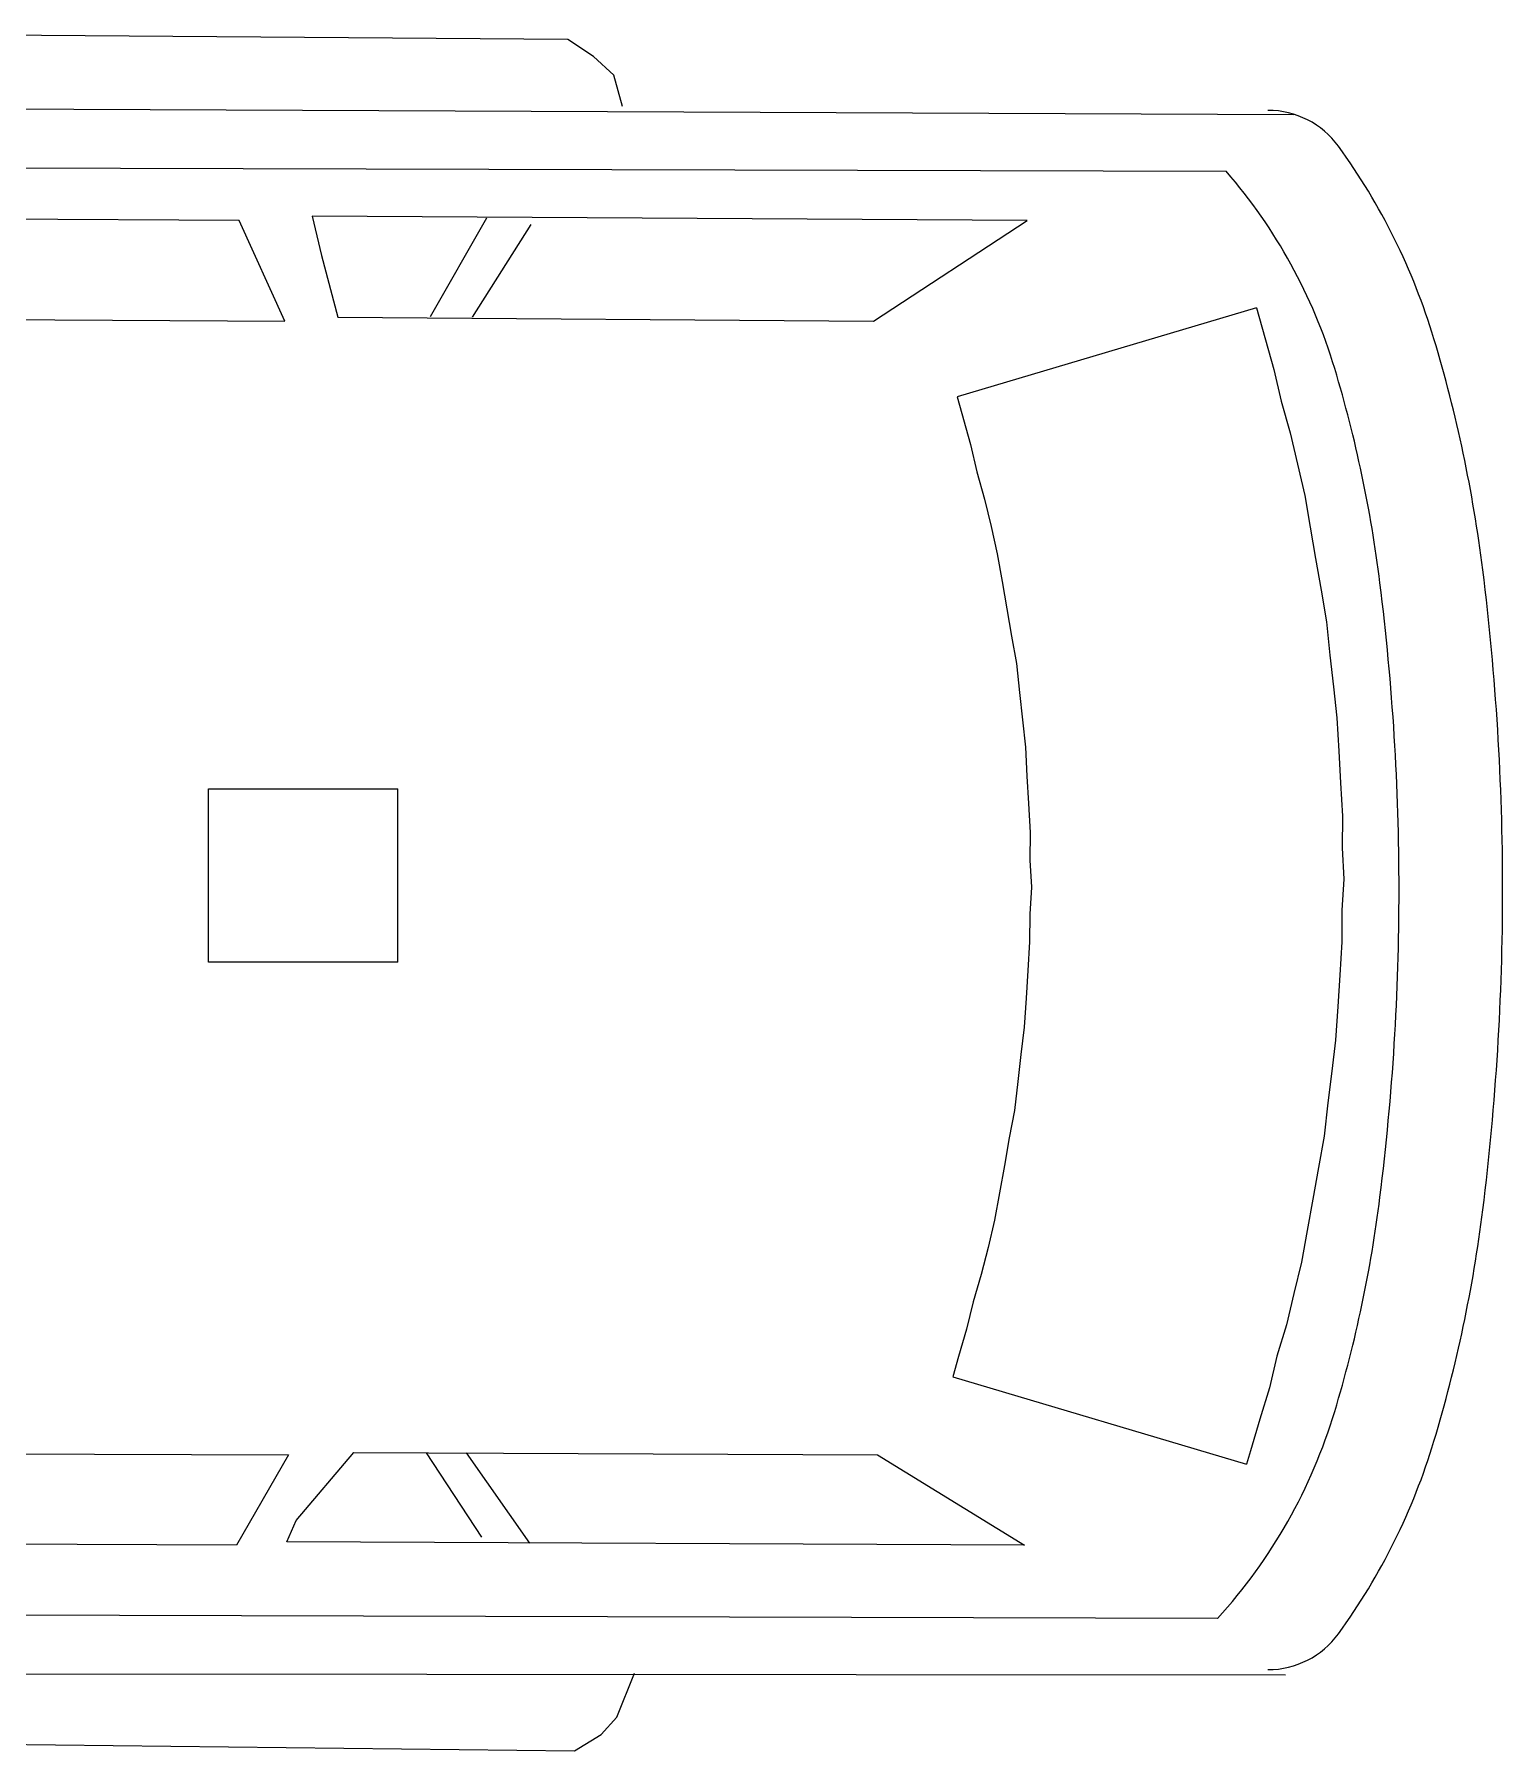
# Model space of a CAD drawing. Header units: millimetres. Extents: x 35403 to 155690, y 202798 to 276657.
# Drawn here: x 84953 to 87654, y 211714 to 214872 of the extents above; entities that cross this region are included whole.
import ezdxf

# ---------------------------------------------------------------- set-up
doc = ezdxf.new("R2010")
doc.units = ezdxf.units.MM

# ---------------------------------------------------------------- blocks, each defined once
blk = doc.blocks.new('A$C764D2C08')
for p, q in [((1706.8, 3167.1), (1658.2, 3137.1)), ((3020.8, 3152.4), (1706.8, 3167.1)), ((1658.2, 3137.1), (1629.4, 3105.5)), ((1629.4, 3105.5), (1596.8, 3024.5)), ((399.5, 3028), (11529.4, 3019.7)), ((524.2, 2923.8), (11343.8, 2895.6)), ((1149.8, 2622.6), (879.4, 2789.1)), ((879.4, 2789.1), (2236.3, 2783.2)), ((1789.1, 2785.1), (1905.4, 2619.3)), ((2236.3, 2783.2), (2219, 2743.4)), ((2233, 2622.6), (2328.9, 2789.1)), ((2328.9, 2789.1), (3685.8, 2783.2)), ((1979.9, 2618.9), (1878.3, 2774.1)), ((2219, 2743.4), (2113, 2618.4)), ((463.7, 2615.2), (470.9, 2640.3)), ((1011.2, 2479.5), (470.9, 2640.3)), ((2113, 2618.4), (1149.8, 2622.6)), ((3562.5, 2618.4), (2233, 2622.6)), ((446.3, 2557.2), (463.7, 2615.2)), ((428.9, 2499.4), (446.3, 2557.2)), ((415.1, 2441.4), (428.9, 2499.4)), ((1000.8, 2442.2), (1011.2, 2479.5)), ((397.7, 2383.6), (415.1, 2441.4)), ((986, 2391.9), (1000.8, 2442.2)), ((383.8, 2326.2), (397.7, 2383.6)), ((973.7, 2341.6), (986, 2391.9)), ((958.9, 2291.3), (973.7, 2341.6)), ((370, 2268.2), (383.8, 2326.2)), ((946.5, 2241.4), (958.9, 2291.3)), ((359.6, 2210.4), (370, 2268.2)), ((349.3, 2152.4), (359.6, 2210.4)), ((934.7, 2191.1), (946.5, 2241.4)), ((925.5, 2140.7), (934.7, 2191.1)), ((338.5, 2094.5), (349.3, 2152.4)), ((916.1, 2090.3), (925.5, 2140.7)), ((328.1, 2036.6), (338.5, 2094.5)), ((907.4, 2039.9), (916.1, 2090.3)), ((321.3, 1975.1), (328.1, 2036.6)), ((898, 1989.6), (907.4, 2039.9)), ((891.8, 1936.2), (898, 1989.6)), ((314, 1917.2), (321.3, 1975.1)), ((886, 1886.4), (891.8, 1936.2)), ((307.2, 1859.8), (314, 1917.2)), ((879.7, 1836), (886, 1886.4)), ((303.4, 1798.2), (307.2, 1859.8)), ((876.5, 1782.5), (879.7, 1836)), ((299.6, 1740.4), (303.4, 1798.2)), ((873.3, 1732.1), (876.5, 1782.5)), ((295.8, 1678.9), (299.6, 1740.4)), ((870, 1678.8), (873.3, 1732.1)), ((295.5, 1620.9), (295.8, 1678.9)), ((869.8, 1628.4), (870, 1678.8)), ((292.2, 1563.6), (295.5, 1620.9)), ((866.5, 1578.6), (869.8, 1628.4)), ((295, 1506.1), (292.2, 1563.6)), ((869.3, 1528.7), (866.5, 1578.6)), ((869.1, 1478.2), (869.3, 1528.7)), ((294.8, 1448.1), (295, 1506.1)), ((871.9, 1424.8), (869.1, 1478.2)), ((298.1, 1386.7), (294.8, 1448.1)), ((874.8, 1374.5), (871.9, 1424.8)), ((301.4, 1328.6), (298.1, 1386.7)), ((877.5, 1321), (874.8, 1374.5)), ((304.7, 1267.1), (301.4, 1328.6)), ((883.3, 1270.5), (877.5, 1321)), ((310.9, 1209.7), (304.7, 1267.1)), ((888.7, 1220.6), (883.3, 1270.5)), ((317.7, 1151.6), (310.9, 1209.7)), ((894.4, 1167.1), (888.7, 1220.6)), ((324, 1090.1), (317.7, 1151.6)), ((903.4, 1116.8), (894.4, 1167.1)), ((911.6, 1066.3), (903.4, 1116.8)), ((333.9, 1032.2), (324, 1090.1)), ((920.6, 1015.9), (911.6, 1066.3)), ((344.1, 974.1), (333.9, 1032.2)), ((929.4, 965.4), (920.6, 1015.9)), ((353.9, 916.1), (344.1, 974.1)), ((940.7, 914.9), (929.4, 965.4)), ((363.8, 858.2), (353.9, 916.1)), ((952.7, 865), (940.7, 914.9)), ((377.2, 800.1), (363.8, 858.2)), ((967.1, 814.5), (952.7, 865)), ((390.5, 742.6), (377.2, 800.1)), ((978.9, 764), (967.1, 814.5)), ((1003.3, 676.3), (978.9, 764)), ((407.4, 684.5), (390.5, 742.6)), ((420.7, 626.5), (407.4, 684.5)), ((452.5, 513), (1003.3, 676.3)), ((452.5, 513), (420.7, 626.5)), ((1156.9, 537.4), (874.2, 352.2)), ((2142.2, 529.7), (1156.9, 537.4)), ((3591.8, 529.7), (2240, 537.4)), ((2240, 537.4), (2323.8, 352.2)), ((1894.7, 529.8), (1786.7, 359.3)), ((1868.8, 347.9), (1972.3, 529.4)), ((2172.5, 416.2), (2142.2, 529.7)), ((2189.3, 343.9), (2172.5, 416.2)), ((874.2, 352.2), (2189.3, 343.9)), ((2323.8, 352.2), (3638.8, 343.9)), ((11333.7, 230.9), (508.3, 261.6)), ((11516.7, 109.2), (383.9, 156.8)), ((1619, 142.5), (1634.9, 85)), ((1634.9, 85), (1672.1, 50.5)), ((1672.1, 50.5), (1719.3, 19.1)), ((1719.3, 19.1), (2960.7, 9.6))]:
    blk.add_line(p, q)
at = {"linetype": 'Continuous'}
for p, q in [((2031.7, 1716.5), (2031.7, 1397.9)), ((2031.7, 1716.5), (2380, 1716.5)), ((2380, 1716.5), (2380, 1397.9)), ((2380, 1397.9), (2031.7, 1397.9))]:
    blk.add_line(p, q, dxfattribs=at)
for points in [[(431.6, 3018, 0.240086), (301.9, 2951.9, 0.084194), (126.4, 2597.9, 0.042099), (36.5, 2172.4, 0.031012), (0, 1583.7, 0.031012)], [(524.2, 2923.8, 0.111723), (308.8, 2543, 0.042099), (225.6, 2148.9, 0.031012), (190.5, 1583.7, 0.031012)], [(0, 1583.7, 0.031012), (36.5, 995, 0.042099), (126.4, 569.6, 0.084194), (301.9, 215.6, 0.240086), (431.6, 149.5, 0.240086)], [(190.5, 1583.7, 0.031012), (225.6, 1018.6, 0.042099), (308.8, 624.5, 0.105606), (508.3, 261.6, 0.084194)]]:
    blk.add_lwpolyline(points, format="xyb", dxfattribs=at)
blk = doc.blocks.new('A$C070712D7')
at = {"rotation": 180}
blk.add_blockref('A$C764D2C08', (11529.4, 3167.1), dxfattribs=at)

msp = doc.modelspace()

# ---------------------------------------------------------------- block references
msp.add_blockref('A$C070712D7', (76124.2, 211714.4))

doc.saveas('drawing.dxf')
